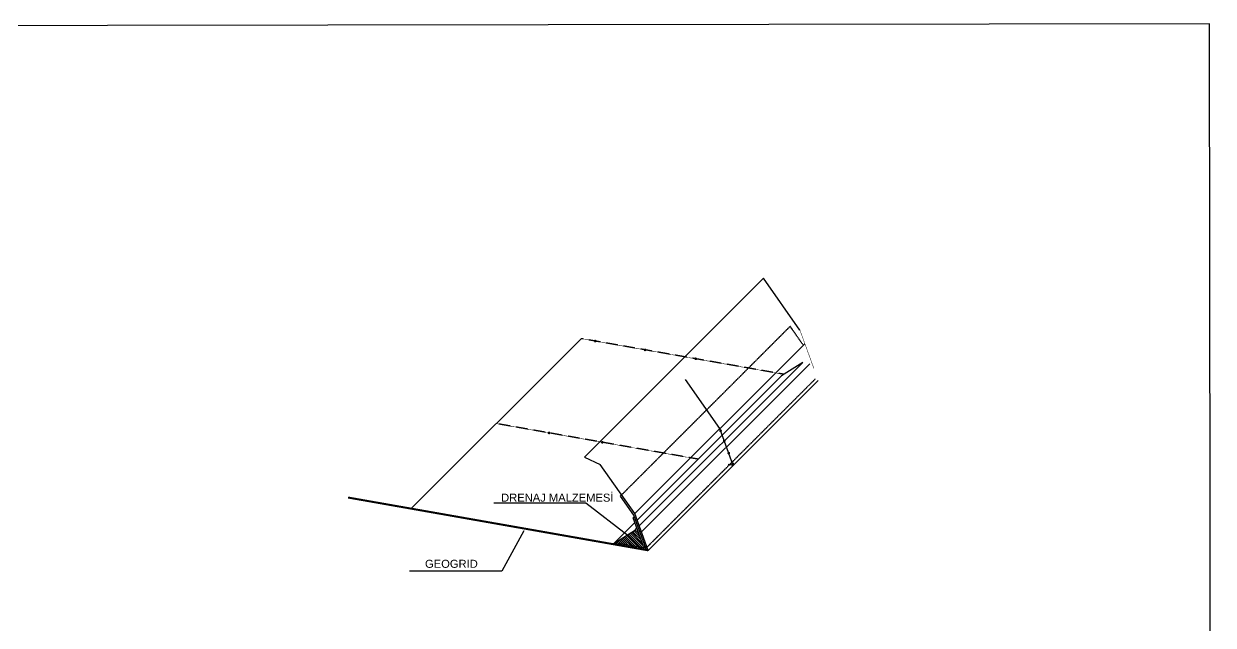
# Model space of a CAD drawing. Header units: millimetres. Extents: x -2888 to 18917, y -816 to 5133.
# Drawn here: x 16307 to 18917, y 3812 to 5133 of the extents above; entities that cross this region are included whole.
import ezdxf

# ---------------------------------------------------------------- set-up
doc = ezdxf.new("R2010")
doc.units = ezdxf.units.MM
doc.linetypes.add('NASCOSTA', pattern=[0.375, 0.25, -0.125])
doc.layers.add('CPD_antet2', color=190, linetype='Continuous')
doc.layers.add('YAZI-35', color=3, linetype='Continuous')
doc.layers.add('ENK_PLAN', color=7, linetype='Continuous', lineweight=0)
doc.styles.add('ARIAL', font='arial.ttf', dxfattribs={"width": 0.8})

# ---------------------------------------------------------------- blocks, each defined once
blk = doc.blocks.new('*X50')
at = {"color": 0}
for p, q in [((40.422, 37.908), (40.342, 37.988)), ((40.504, 37.894), (40.383, 38.014)), ((40.585, 37.88), (40.425, 38.04)), ((40.667, 37.865), (40.466, 38.066)), ((40.749, 37.851), (40.508, 38.092)), ((40.831, 37.836), (40.549, 38.118)), ((40.913, 37.822), (40.59, 38.144)), ((40.994, 37.807), (40.632, 38.17)), ((41.076, 37.793), (40.673, 38.196)), ((41.158, 37.779), (40.715, 38.222)), ((41.24, 37.764), (40.756, 38.248)), ((41.321, 37.75), (40.797, 38.274)), ((41.272, 37.867), (40.839, 38.3)), ((41.233, 37.972), (40.88, 38.326)), ((41.195, 38.078), (40.922, 38.352)), ((41.156, 38.184), (40.963, 38.378)), ((41.118, 38.29), (41.036, 38.372)), ((40.34, 37.923), (40.3, 37.962)), ((41.359, 37.78), (41.279, 37.86)), ((41.321, 37.885), (41.312, 37.894))]:
    blk.add_line(p, q, dxfattribs=at)

msp = doc.modelspace()

# ---------------------------------------------------------------- linework, layer by layer
at = {"color": 2}
for p, q in [((17537.4389, 4180.9497, -4082152320.988), (17930.26, 4573.7708, -4082152320.988)), ((17647.5883, 4057.0562, -4082152320.988), (18020.7684, 4430.2363, -4082152320.988)), ((17676.9201, 3976.4678, -4082152320.988), (18050.1001, 4349.6479, -4082152320.988))]:
    msp.add_line(p, q, dxfattribs=at)
at = {"color": 3}
for p, q in [((18009.9202, 4460.0043, -4082152320.988), (17930.26, 4573.7708, -4082152320.988)), ((17834.1783, 4243.6463, -4082152320.988), (17758.5012, 4351.7244, -4082152320.988)), ((17537.4389, 4180.9497, -4082152320.988), (17571.9111, 4165.1344, -4082152320.988)), ((17676.9201, 3976.4678, -4082152320.988), (17157.1815, 4068.1117, -4082152320.988))]:
    msp.add_line(p, q, dxfattribs=at)
at = {"linetype": 'NASCOSTA'}
for p, q in [((17618.6294, 4098.4138, -4082152320.988), (17988.4938, 4468.2782, -4082152320.988)), ((18016.6369, 4428.0856, -4082152320.988), (17988.4938, 4468.2782, -4082152320.988)), ((17974.7331, 4362.9371, -4082152320.988), (17530.3616, 4441.2918, -4082152320.988)), ((17674.4005, 3983.3903, -4082152320.988), (18043.9777, 4352.9675, -4082152320.988)), ((17786.4687, 4176.6423, -4082152320.988), (17343.7716, 4254.7018, -4082152320.988))]:
    msp.add_line(p, q, dxfattribs=at)
for p, q in [((17157.1815, 4068.1117, -4082152320.988), (17530.3616, 4441.2918, -4082152320.988)), ((17657.4132, 4030.0624, -4082152320.988), (18016.4093, 4389.0585, -4082152320.988)), ((17662.2542, 4016.762, -4082152320.988), (18031.8314, 4386.3392, -4082152320.988)), ((18016.4093, 4389.0585, -4082152320.988), (17969.4558, 4359.6295, -4082152320.988)), ((17652.7369, 4042.9105, -4082152320.988), (17969.4558, 4359.6295, -4082152320.988)), ((17863.5101, 4163.0578, -4082152320.988), (17834.1783, 4243.6463, -4082152320.988)), ((17863.5101, 4163.0578, -4082152320.988), (17834.1783, 4243.6463, -4082152320.988)), ((17647.5883, 4057.0562, -4082152320.988), (17571.9111, 4165.1344, -4082152320.988)), ((17863.5101, 4163.0578, -4082152320.988), (17852.4489, 4165.0082, -4082152320.988)), ((17615.9452, 4095.7296, -4082152320.988), (17618.6294, 4098.4138, -4082152320.988)), ((17645.5584, 4053.4376, -4082152320.988), (17615.9452, 4095.7296, -4082152320.988)), ((17643.8899, 4047.935, -4082152320.988), (17646.5815, 4050.6266, -4082152320.988)), ((17666.8818, 3984.7651, -4082152320.988), (17643.8899, 4047.935, -4082152320.988)), ((17671.9466, 3980.9365, -4082152320.988), (17645.5584, 4053.4376, -4082152320.988)), ((17676.9201, 3976.4678, -4082152320.988), (17647.5883, 4057.0562, -4082152320.988)), ((17599.8786, 3990.0523, -4082152320.988), (17647.5914, 4037.7651, -4082152320.988)), ((17646.8321, 4019.4813, -4082152320.988), (17652.2678, 4024.917, -4082152320.988)), ((17646.8321, 4019.4813, -4082152320.988), (17599.8786, 3990.0523, -4082152320.988)), ((17654.7546, 4018.0844, -4082152320.988), (17646.8321, 4019.4813, -4082152320.988)), ((17671.9466, 3980.9365, -4082152320.988), (17606.9793, 3992.392, -4082152320.988)), ((17666.8818, 3984.7651, -4082152320.988), (17669.5734, 3987.4567, -4082152320.988)), ((17671.9466, 3980.9365, -4082152320.988), (17674.4005, 3983.3903, -4082152320.988))]:
    msp.add_line(p, q)
at = {"color": 1}
for p, q in [((17540.473, 4079.6984, -4082152320.988), (17338.3279, 4079.6984, -4082152320.988)), ((17632.8781, 4008.2744, -4082152320.988), (17540.473, 4079.6984, -4082152320.988)), ((17404.3986, 4019.5228, -4082152320.988), (17355.5728, 3930.6899, -4082152320.988)), ((17355.5728, 3930.6899, -4082152320.988), (17153.4277, 3930.6899, -4082152320.988))]:
    msp.add_line(p, q, dxfattribs=at)
at = {"color": 2, "elevation": -4082152320.988, "flags": 128}
for points, const_width in [([(17537.4389, 4180.9497), (17930.26, 4573.7708)], 1.736), ([(17647.5883, 4057.0562), (18020.7684, 4430.2363)], 1.6492), ([(17676.9201, 3976.4678), (18050.1001, 4349.6479)], 1.6492)]:
    msp.add_lwpolyline(points, dxfattribs=dict(at, const_width=const_width))
at = {"color": 3, "elevation": -4082152320.988, "flags": 128}
for points, const_width in [([(18040.7958, 4375.1744), (18009.9202, 4460.0043), (17930.26, 4573.7708)], 1.0416), ([(17530.3616, 4441.2918), (17800.4455, 4393.6687)], 0.9895), ([(17863.5101, 4163.0578), (17834.1783, 4243.6463), (17758.5012, 4351.7244)], 0.9895), ([(17343.7716, 4254.7018), (17613.8554, 4207.0787)], 0.9895), ([(17676.9201, 3976.4678), (17647.5883, 4057.0562), (17571.9111, 4165.1344)], 0.9895), ([(17157.1815, 4068.1117), (17676.9201, 3976.4678)], 0.9895)]:
    msp.add_lwpolyline(points, dxfattribs=dict(at, const_width=const_width))
at = {"const_width": 2.9686, "elevation": -4082152320.988, "flags": 128}
for points in [[(17559.4232, 4435.9058, 1), (17562.3918, 4435.9058, 1)], [(17668.6555, 4416.6451, 1), (17671.6242, 4416.6451, 1)], [(17779.8006, 4397.0473, 1), (17782.7692, 4397.0473, 1)], [(17457.9193, 4234.3127, 1), (17460.888, 4234.3127, 1)], [(17834.4329, 4238.8686, 1), (17837.4015, 4238.8686, 1)], [(17574.9469, 4213.6776, 1), (17577.9155, 4213.6776, 1)], [(17842.4713, 4216.7835, 1), (17845.4399, 4216.7835, 1)], [(17852.2485, 4189.9207, 1), (17855.2172, 4189.9207, 1)], [(17860.6983, 4166.7051, 1), (17863.6669, 4166.7051, 1)]]:
    msp.add_lwpolyline(points, format="xyb", close=True, dxfattribs=at)
at = {"color": 1}
msp.add_solid([(17634.0884, 4009.8403, -913125835.9103), (17631.6678, 4006.7086, -913125835.9103), (17642.2733, 4001.0125, -913125835.9103)], dxfattribs=at)
at = {"layer": 'CPD_antet2', "ltscale": 0.1}
msp.add_lwpolyline([(2463.5611, -812.5803), (18916.8534, -816.106), (18908.9418, 5132.632), (2463.5611, 5107.77)], close=True, dxfattribs=at)
at = {"layer": 'YAZI-35', "const_width": 4.3894, "elevation": -4082152320.988}
msp.add_lwpolyline([(17676.9201, 3976.4678), (17018.4194, 4092.4057)], dxfattribs=at)

# ---------------------------------------------------------------- block references
at = {"color": 1, "xscale": 65.96954280000001, "yscale": 65.96954280000001, "zscale": 65.96954280000001}
msp.add_blockref('*X50', (14943.9566, 1487.3688, -4082152320.988), dxfattribs=at)

# ---------------------------------------------------------------- texts
at = {"layer": 'ENK_PLAN', "color": 7, "style": 'ARIAL'}
for s, height, p in [('DRENAJ MALZEMESİ', 17.557586, (17354.1529, 4083.3705, -4082152320.988)), ('GEOGRID  ', 17.55759, (17187.2468, 3938.1246, -913125835.9103))]:
    msp.add_text(s, height=height, dxfattribs=at).set_placement(p)

doc.saveas('drawing.dxf')
